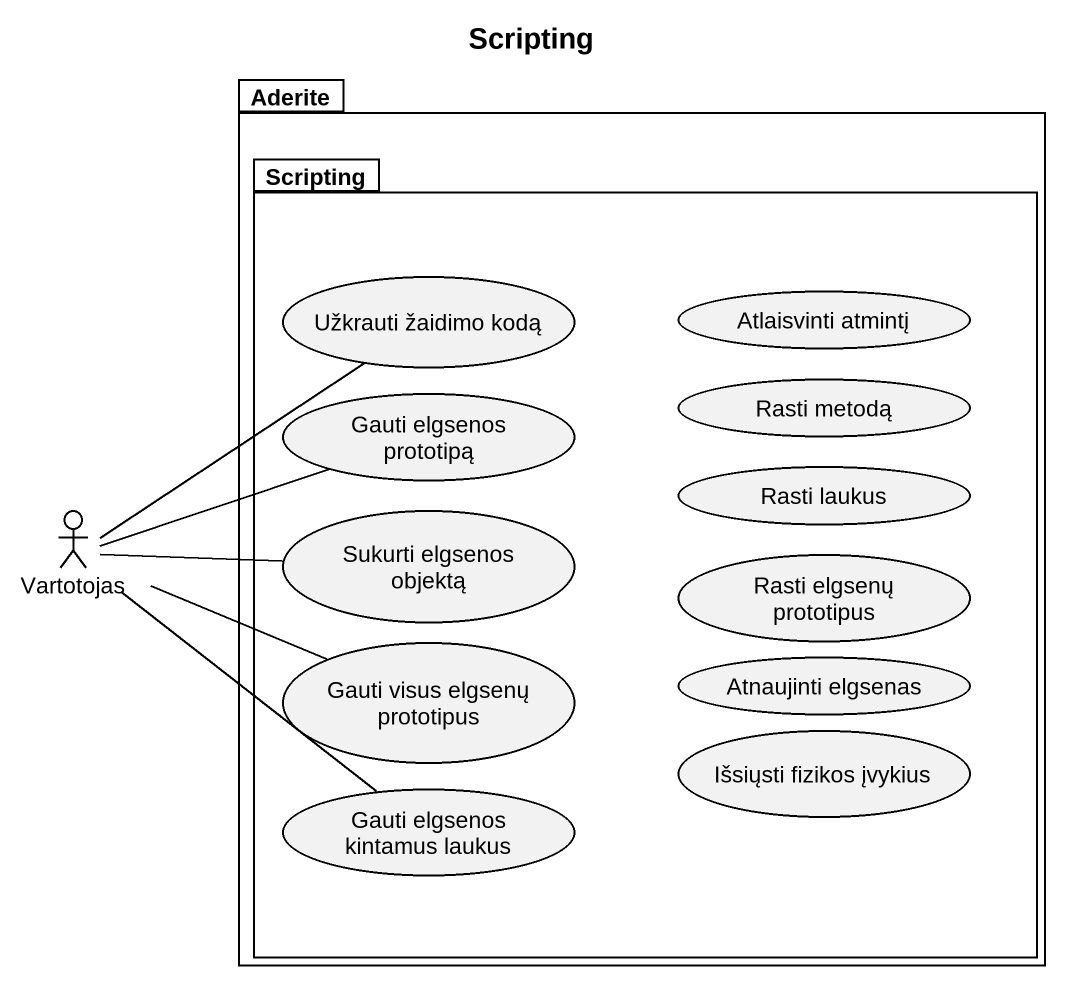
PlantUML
@startuml
title Scripting
package Aderite {
  package Scripting {
    usecase "Užkrauti žaidimo kodą" as Užkrauti_žaidimo_kodą
    usecase "Atlaisvinti atmintį" as Atlaisvinti_atmintį
    usecase "Gauti elgsenos prototipą" as Gauti_elgsenos_prototipą
    usecase "Rasti metodą" as Rasti_metodą
    usecase "Sukurti elgsenos objektą" as Sukurti_elgsenos_objektą
    usecase "Rasti laukus" as Rasti_laukus
    usecase "Rasti elgsenų prototipus" as Rasti_elgsenų_prototipus
    usecase "Gauti visus elgsenų prototipus" as Gauti_visus_elgsenų
    usecase "Atnaujinti elgsenas" as Atnaujinti_elgsenas
    usecase "Gauti elgsenos kintamus laukus" as Gauti_elgsenos_kintamus
    usecase "Išsiųsti fizikos įvykius" as Išsiųsti_fizikos_įvykius
  }
}
actor Vartotojas
Vartotojas -up- Užkrauti_žaidimo_kodą
Vartotojas -right- Gauti_elgsenos_prototipą
Vartotojas -right- Sukurti_elgsenos_objektą
Vartotojas -right- Gauti_visus_elgsenų
Vartotojas -- Gauti_elgsenos_kintamus
@enduml
